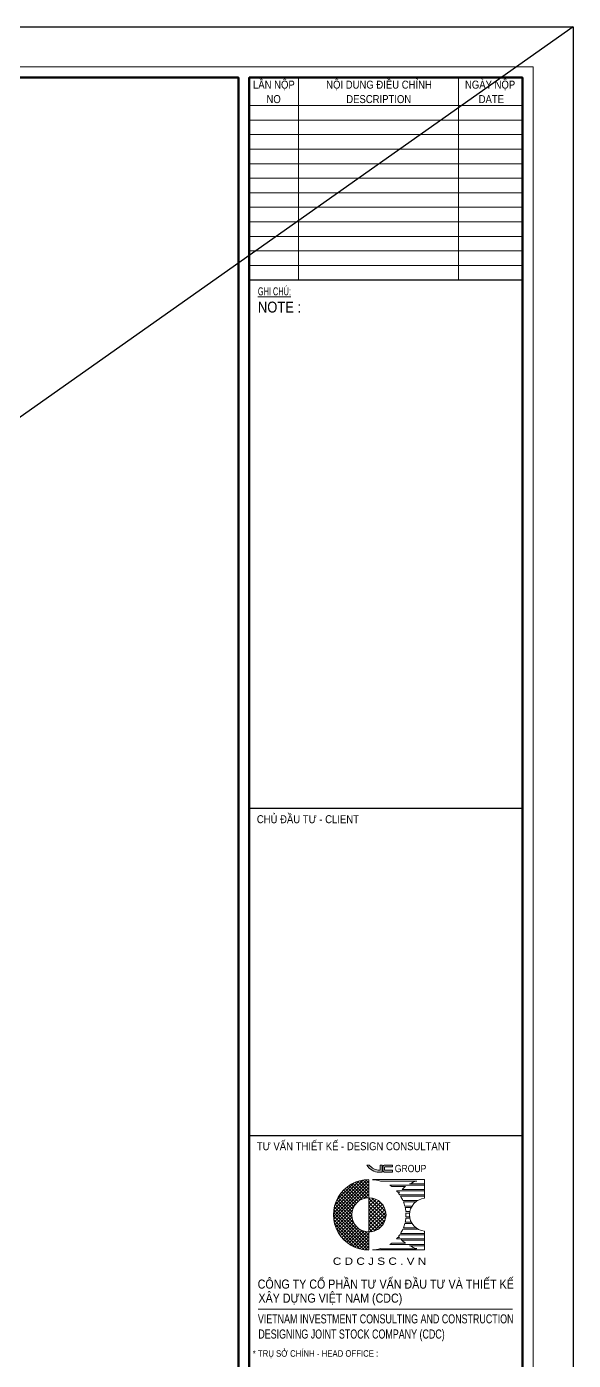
# Model space of a CAD drawing. Extents: x 71 to 1774126, y -14 to 415800.
# Drawn here: x 1756501 to 1774126, y 225901 to 268943 of the extents above; entities that cross this region are included whole.
import ezdxf
from ezdxf.enums import TextEntityAlignment as Align

# ---------------------------------------------------------------- set-up
doc = ezdxf.new("R2010")
doc.units = 0
doc.header["$LTSCALE"] = 1000
doc.header["$MEASUREMENT"] = 0
doc.layers.get('Defpoints').update_dxf_attribs({"linetype": 'CONTINUOUS'})
doc.layers.add('CDC -TEXT KHUNG', color=7, linetype='CONTINUOUS', lineweight=20)
doc.layers.add('CDC-KHUNGTEN', color=7, linetype='CONTINUOUS', lineweight=20)
doc.layers.add('CDC.06.TEXT', color=2, linetype='CONTINUOUS')
doc.layers.add('KCS_Plotter', color=11, linetype='CONTINUOUS', plot=False)
doc.styles.add('ARIAL', font='arial.ttf', dxfattribs={"width": 0.6})
doc.styles.add('Arial_4', font='arial.ttf', dxfattribs={"width": 0.75, "height": 3})
doc.styles.add('KT CDC', font='arial.ttf', dxfattribs={"width": 0.85, "height": 200})

# ---------------------------------------------------------------- blocks, each defined once
blk = doc.blocks.new('CDTA1')
at = {"layer": 'CDC-KHUNGTEN', "color": 6, "lineweight": 25}
blk.add_line((0, 90), (-75, 90), dxfattribs=at)
at = {"layer": 'CDC-KHUNGTEN', "color": 6, "style": 'KT CDC', "width": 0.85}
blk.add_text('CHỦ ĐẦU TƯ - CLIENT', height=2.2, dxfattribs=at).set_placement((-72.93, 86))
blk = doc.blocks.new('LOGOmoi')
at = {"layer": 'CDC -TEXT KHUNG'}
h = blk.add_hatch(color=1, dxfattribs=at)
h.paths.add_polyline_path([(1.46, 5.45), (1.26, 5.45), (1.26, 4.88), (1.21, 4.88, -0.237912), (0.06, 5.45), (-0.2, 5.45, 0.272847), (1.14, 4.66), (1.46, 4.66)])
h.paths.add_polyline_path([(2.59, 5.45), (1.8, 5.45, 0.414214), (1.54, 5.2), (1.54, 4.92, 0.414214), (1.8, 4.66), (2.59, 4.66), (2.59, 4.87), (1.8, 4.87, -0.414214), (1.74, 4.92), (1.74, 5.2, -0.414214), (1.8, 5.25), (2.59, 5.25)])
h = blk.add_hatch(dxfattribs=at)
h.set_pattern_fill('ANSI37', color=102, scale=2.293939, angle=360, style=0)
h.set_pattern_definition([(45, (-2844.4439, 636.61023), (-0.178426552, 0.178426553), []), (135, (-2844.4439, 636.61023), (-0.178426552, -0.178426553), [])])
edge = h.paths.add_edge_path()
edge.add_arc((0.02, 0), 1.87, 90, 270)
edge.add_line((0.02, -1.88), (0.02, -3.84))
edge.add_line((0.02, -3.84), (-0.17, -3.84))
edge.add_line((-0.17, -3.84), (-0.36, -3.83))
edge.add_line((-0.36, -3.83), (-0.55, -3.8))
edge.add_line((-0.55, -3.8), (-0.73, -3.77))
edge.add_line((-0.73, -3.77), (-0.92, -3.73))
edge.add_line((-0.92, -3.73), (-1.1, -3.68))
edge.add_line((-1.1, -3.68), (-1.28, -3.62))
edge.add_line((-1.28, -3.62), (-1.45, -3.55))
edge.add_line((-1.45, -3.55), (-1.63, -3.48))
edge.add_line((-1.63, -3.48), (-1.79, -3.39))
edge.add_line((-1.79, -3.39), (-1.96, -3.3))
edge.add_line((-1.96, -3.3), (-2.12, -3.2))
edge.add_line((-2.12, -3.2), (-2.27, -3.09))
edge.add_line((-2.27, -3.09), (-2.42, -2.97))
edge.add_line((-2.42, -2.97), (-2.56, -2.85))
edge.add_line((-2.56, -2.85), (-2.7, -2.72))
edge.add_line((-2.7, -2.72), (-2.83, -2.58))
edge.add_line((-2.83, -2.58), (-2.95, -2.44))
edge.add_line((-2.95, -2.44), (-3.07, -2.29))
edge.add_line((-3.07, -2.29), (-3.18, -2.14))
edge.add_line((-3.18, -2.14), (-3.28, -1.98))
edge.add_line((-3.28, -1.98), (-3.37, -1.81))
edge.add_line((-3.37, -1.81), (-3.46, -1.64))
edge.add_line((-3.46, -1.64), (-3.53, -1.47))
edge.add_line((-3.53, -1.47), (-3.6, -1.3))
edge.add_line((-3.6, -1.3), (-3.66, -1.12))
edge.add_line((-3.66, -1.12), (-3.71, -0.93))
edge.add_line((-3.71, -0.93), (-3.75, -0.75))
edge.add_line((-3.75, -0.75), (-3.79, -0.56))
edge.add_line((-3.79, -0.56), (-3.81, -0.38))
edge.add_line((-3.81, -0.38), (-3.82, -0.19))
edge.add_line((-3.82, -0.19), (-3.83, 0))
edge.add_line((-3.83, 0), (-3.82, 0.19))
edge.add_line((-3.82, 0.19), (-3.81, 0.38))
edge.add_line((-3.81, 0.38), (-3.79, 0.56))
edge.add_line((-3.79, 0.56), (-3.75, 0.75))
edge.add_line((-3.75, 0.75), (-3.71, 0.93))
edge.add_line((-3.71, 0.93), (-3.66, 1.12))
edge.add_line((-3.66, 1.12), (-3.6, 1.3))
edge.add_line((-3.6, 1.3), (-3.53, 1.47))
edge.add_line((-3.53, 1.47), (-3.46, 1.64))
edge.add_line((-3.46, 1.64), (-3.37, 1.81))
edge.add_line((-3.37, 1.81), (-3.28, 1.98))
edge.add_line((-3.28, 1.98), (-3.18, 2.14))
edge.add_line((-3.18, 2.14), (-3.07, 2.29))
edge.add_line((-3.07, 2.29), (-2.95, 2.44))
edge.add_line((-2.95, 2.44), (-2.83, 2.58))
edge.add_line((-2.83, 2.58), (-2.7, 2.72))
edge.add_line((-2.7, 2.72), (-2.56, 2.85))
edge.add_line((-2.56, 2.85), (-2.42, 2.97))
edge.add_line((-2.42, 2.97), (-2.27, 3.09))
edge.add_line((-2.27, 3.09), (-2.12, 3.2))
edge.add_line((-2.12, 3.2), (-1.96, 3.3))
edge.add_line((-1.96, 3.3), (-1.79, 3.39))
edge.add_line((-1.79, 3.39), (-1.63, 3.48))
edge.add_line((-1.63, 3.48), (-1.45, 3.55))
edge.add_line((-1.45, 3.55), (-1.28, 3.62))
edge.add_line((-1.28, 3.62), (-1.1, 3.68))
edge.add_line((-1.1, 3.68), (-0.92, 3.73))
edge.add_line((-0.92, 3.73), (-0.73, 3.77))
edge.add_line((-0.73, 3.77), (-0.55, 3.8))
edge.add_line((-0.55, 3.8), (-0.36, 3.83))
edge.add_line((-0.36, 3.83), (-0.17, 3.84))
edge.add_line((-0.17, 3.84), (0.02, 3.84))
edge.add_line((0.02, 3.84), (0.02, 1.87))
h = blk.add_hatch(dxfattribs=at)
h.set_pattern_fill('ANSI37', color=1, scale=2.293939, angle=360, style=0)
h.set_pattern_definition([(45, (-486.53502, -144.21504), (-0.20275745, 0.20275745), []), (135, (-486.53502, -144.21504), (-0.20275745, -0.20275745), [])])
h.paths.add_polyline_path([(0.02, 1.87), (0.02, -1.81), (0.02, -1.88, 0.414214), (1.89, 0, 0.414214)])
at = {"layer": 'CDC -TEXT KHUNG', "color": 102}
for p, q in [((0.02, 3.84), (0.02, -1.81)), ((0.42, 3.85), (6.1, 3.85)), ((1.28, 3.7), (5.24, 3.7)), ((2.3, 3.24), (6.1, 3.24)), ((2.51, 3.09), (4.01, 3.09)), ((4.47, 3.39), (6.1, 3.39)), ((6.1, 3.85), (6.1, 1.81)), ((3.03, 2.63), (6.1, 2.63)), ((3.16, 2.49), (3.36, 2.49)), ((3.4, 2.17), (6.1, 2.17)), ((3.49, 2.03), (6.1, 2.03)), ((3.64, 2.78), (6.1, 2.78)), ((3.74, 1.57), (5.37, 1.57)), ((3.8, 1.42), (5.15, 1.42)), ((3.95, 0.96), (4.75, 0.96)), ((3.98, 0.81), (4.66, 0.81)), ((4.05, 0.35), (4.51, 0.35)), ((4.06, 0.2), (4.49, 0.2)), ((3.8, -1.42), (5.15, -1.42)), ((3.95, -0.96), (4.75, -0.96)), ((3.98, -0.81), (4.66, -0.81)), ((4.05, -0.35), (4.51, -0.35)), ((4.06, -0.2), (4.49, -0.2)), ((0.02, -1.81), (0.02, -3.84)), ((3.03, -2.63), (6.1, -2.63)), ((3.16, -2.49), (3.36, -2.49)), ((3.4, -2.17), (6.1, -2.17)), ((3.49, -2.03), (6.1, -2.03)), ((3.64, -2.78), (6.1, -2.78)), ((3.74, -1.57), (5.37, -1.57)), ((6.1, -1.79), (6.1, -3.84)), ((0.01, -3.84), (0.02, -3.84)), ((0.42, -3.84), (6.1, -3.84)), ((1.28, -3.7), (5.24, -3.7)), ((2.3, -3.24), (6.1, -3.24)), ((2.51, -3.09), (4.01, -3.09)), ((4.47, -3.39), (6.1, -3.39))]:
    blk.add_line(p, q, dxfattribs=at)
at = {"layer": 'CDC -TEXT KHUNG', "color": 1}
for points in [[(1.46, 5.45), (1.26, 5.45), (1.26, 4.88), (1.21, 4.88, -0.237912), (0.06, 5.45), (-0.2, 5.45, 0.272847), (1.14, 4.66), (1.46, 4.66)], [(2.59, 5.45), (1.8, 5.45, 0.414214), (1.54, 5.2), (1.54, 4.92, 0.414214), (1.8, 4.66), (2.59, 4.66), (2.59, 4.87), (1.8, 4.87, -0.414214), (1.74, 4.92), (1.74, 5.2, -0.414214), (1.8, 5.25), (2.59, 5.25)]]:
    blk.add_lwpolyline(points, format="xyb", close=True, dxfattribs=at)
at = {"layer": 'CDC -TEXT KHUNG', "color": 102}
blk.add_circle((0.02, 0), 1.87, dxfattribs=at)
blk.add_arc((0, 0), 3.85, 89.7449, 270.2551, dxfattribs=at)
at = {"layer": 'CDC -TEXT KHUNG', "color": 112}
blk.add_ellipse((0.22, 0), major_axis=(-2.72, 2.72), ratio=1, start_param=-1.064136, end_param=-0.838054, dxfattribs=at)
at = {"layer": 'CDC -TEXT KHUNG', "color": 102}
for centre, major_axis, start_param, end_param in [((0.22, 0), (-2.72, 2.72), -1.423028, -1.355019), ((6.3, 0), (-2.72, 2.72), -0.147768, -0.022458), ((6.3, 0), (2.72, 2.72), 1.064136, 1.278853), ((0.22, 0), (2.72, 2.72), 6.199614, 6.251308), ((6.3, 0), (-2.72, 2.72), 0.083571, 0.124553), ((0.22, 0), (-2.72, 2.72), 4.527318, 4.587836), ((0.22, 0), (-2.72, 2.72), 4.346177, 4.481253), ((6.27, 0.01), (1.28, 1.28), 0.884906, 3.827483), ((0.22, 0), (-2.72, 2.72), 4.178765, 4.304301), ((0.22, 0), (2.72, 2.72), 5.589142, 5.7099), ((0.22, 0), (2.72, 2.72), 5.445131, 5.550443), ((0.22, 0), (-2.72, 2.72), 3.549681, 3.675216), ((0.22, 0), (-2.72, 2.72), 3.714878, 3.835636), ((0.22, 0), (-2.72, 2.72), 3.17347, 3.225164), ((0.22, 0), (2.72, 2.72), 4.836942, 4.89746), ((6.3, 0), (-2.72, 2.72), 1.446243, 1.487225), ((0.22, 0), (2.72, 2.72), 4.943525, 5.078601), ((6.3, 0), (-2.72, 2.72), 1.538919, 1.718564), ((0.22, 0.01), (2.72, 2.72), 3.979647, 4.205729), ((0.22, 0), (-2.72, 2.72), 2.925816, 2.993825), ((6.3, 0), (2.72, 2.72), 3.433536, 3.648253)]:
    blk.add_ellipse(centre, major_axis=major_axis, ratio=1, start_param=start_param, end_param=end_param, dxfattribs=at)
at = {"layer": 'CDC -TEXT KHUNG', "color": 1, "style": 'KT CDC', "width": 0.85}
blk.add_text('GROUP', height=0.792, dxfattribs=at).set_placement((2.85, 4.67))
at = {"layer": 'CDC -TEXT KHUNG', "color": 102, "style": 'KT CDC', "width": 1.15}
blk.add_text('C D C J S C . V N', height=0.8, dxfattribs=at).set_placement((-3.92, -5.47))
blk = doc.blocks.new('KHUNG TEN')
at = {"layer": 'CDC-KHUNGTEN', "color": 8, "lineweight": 9}
for p, q in [((76550, 58000), (76550, 52433)), ((80950, 58000), (80950, 52433)), ((82700, 57233), (75200, 57233)), ((82700, 56833), (75200, 56833)), ((82700, 56433), (75200, 56433)), ((82700, 56033), (75200, 56033)), ((82700, 55633), (75200, 55633)), ((82700, 55233), (75200, 55233)), ((82700, 54833), (75200, 54833)), ((82700, 54433), (75200, 54433)), ((82700, 54033), (75200, 54033)), ((82700, 53633), (75200, 53633)), ((82700, 53233), (75200, 53233)), ((82700, 52833), (75200, 52833))]:
    blk.add_line(p, q, dxfattribs=at)
at = {"layer": 'CDC-KHUNGTEN', "color": 6, "lineweight": 25}
for p, q in [((82700, 52433), (75200, 52433)), ((82700, 28900), (75200, 28900))]:
    blk.add_line(p, q, dxfattribs=at)
at = {"layer": 'CDC-KHUNGTEN', "color": 6}
blk.add_line((75439, 24136), (82433, 24136), dxfattribs=at)
at = {"layer": 'CDC-KHUNGTEN', "color": 8}
blk.add_lwpolyline([(75096, 1100), (83000, 1100), (83000, 58300), (3000, 58300), (3000, 1100), (75096, 1100)], dxfattribs=at)
at = {"layer": 'CDC-KHUNGTEN', "color": 255, "lineweight": 60}
blk.add_lwpolyline([(74900, 1400), (74900, 58000), (3300, 58000), (3300, 1400), (74900, 1400)], close=True, dxfattribs=at)
blk.add_lwpolyline([(75200, 1400), (82700, 1400), (82700, 58000), (75200, 58000), (75200, 1400)], dxfattribs=at)
at = {"layer": 'Defpoints', "color": 1, "ltscale": 0.2}
blk.add_lwpolyline([(0, 0), (0, 59400), (84100, 59400), (84100, 0), (0, 0)], close=True, dxfattribs=at)
at = {"layer": 'CDC-KHUNGTEN'}
for name, p, xscale, yscale, zscale in [('CDTA1', (82700, 28900), 99.99999999999999, 99.99999999999999, 99.99999999999999), ('LOGOmoi', (78480, 26732), 251.3908497502836, 251.3908497502836, 251.3908497502836)]:
    blk.add_blockref(name, p, dxfattribs=dict(at, xscale=xscale, yscale=yscale, zscale=zscale))
at = {"layer": 'CDC -TEXT KHUNG', "color": 7, "style": 'KT CDC', "width": 0.85}
for s, p in [('NO', (75672, 57299)), ('DESCRIPTION', (77863, 57299)), ('DATE', (81501, 57299))]:
    blk.add_text(s, height=220, dxfattribs=at).set_placement(p)
at = {"layer": 'CDC -TEXT KHUNG', "style": 'KT CDC', "width": 0.85}
blk.add_text('TƯ VẤN THIẾT KẾ - DESIGN CONSULTANT', height=220, dxfattribs=at).set_placement((78066, 28509), align=Align.CENTER)
at = {"layer": 'CDC -TEXT KHUNG', "char_height": 220, "attachment_point": 2, "line_spacing_factor": 0.941778, "style": 'KT CDC'}
for s, insert, width in [('LẦN NỘP', (75875, 57916), 1464.22), ('NỘI DUNG ĐIỀU CHỈNH', (78763, 57916), 3699.71), ('NGÀY NỘP', (81814, 57916), 1755.59)]:
    blk.add_mtext(s, dxfattribs=dict(at, insert=insert, width=width))
at = {"layer": 'CDC-KHUNGTEN', "color": 7, "style": 'Arial_4', "width": 0.85}
blk.add_text('NOTE :', height=300, dxfattribs=at).set_placement((75436, 51540))
at = {"layer": 'CDC-KHUNGTEN', "color": 6, "style": 'KT CDC'}
for s, height, width, p in [('CÔNG TY CỔ PHẦN TƯ VẤN ÐẦU TƯ VÀ THIẾT KẾ', 250, 0.84, (75430, 24703)), ('XÂY DỰNG VIỆT NAM (CDC)', 250, 0.84, (75452, 24317)), ('VIETNAM INVESTMENT CONSULTING AND CONSTRUCTION ', 250, 0.7, (75436, 23747)), ('DESIGNING JOINT STOCK COMPANY (CDC)', 250, 0.7, (75448, 23330)), ('* TRỤ SỞ CHÍNH - HEAD OFFICE :', 180, 0.85, (75294, 22830))]:
    blk.add_text(s, height=height, dxfattribs=dict(at, width=width)).set_placement(p)
at = {"layer": 'CDC-KHUNGTEN', "color": 6, "insert": (75436, 52233), "char_height": 220, "width": 1881.96, "attachment_point": 1, "style": 'ARIAL'}
blk.add_mtext('{\\LGHI CHÚ:}', dxfattribs=at)

msp = doc.modelspace()

# ---------------------------------------------------------------- linework, layer by layer
at = {"layer": 'KCS_Plotter'}
msp.add_line((1774125.6, 268942.8), (1675408.1, 199218.5), dxfattribs=at)

# ---------------------------------------------------------------- block references
at = {"layer": 'CDC.06.TEXT', "xscale": 1.173810693645805, "yscale": 1.173810693645805, "zscale": 1.173810693645805}
msp.add_blockref('KHUNG TEN', (1675408.1, 199218.5), dxfattribs=at)

doc.saveas('drawing.dxf')
